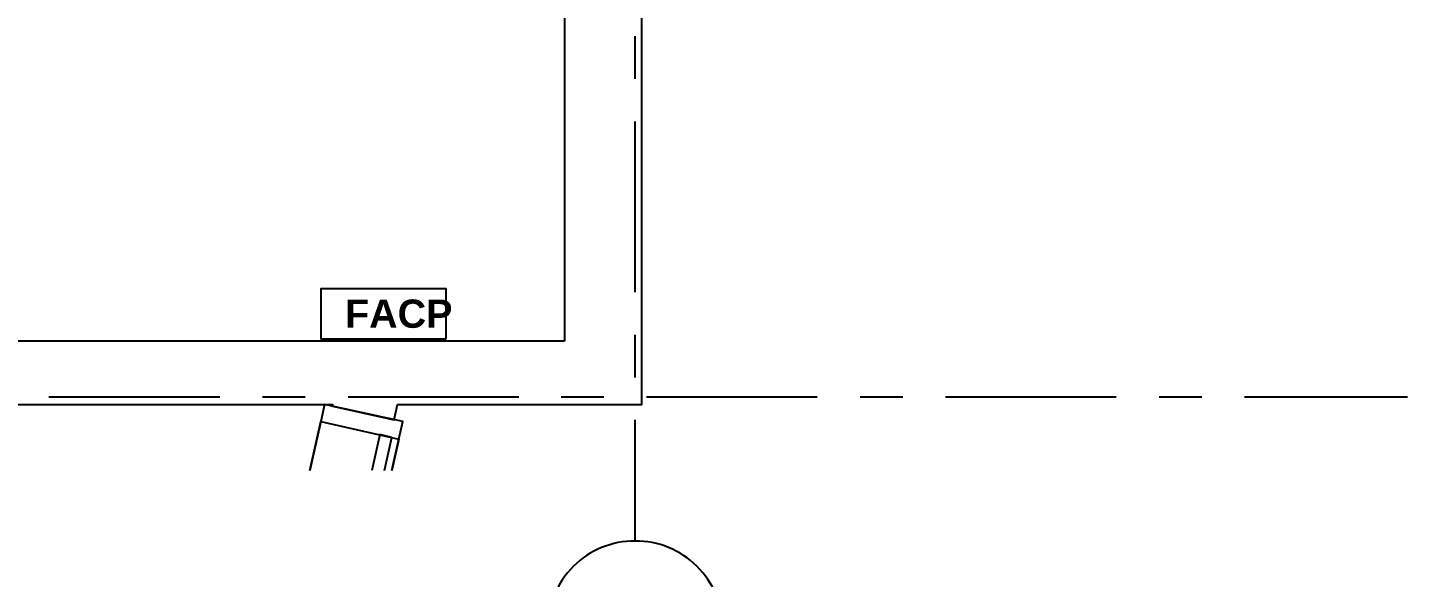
# Model space of a CAD drawing. Header units: inches. Extents: x -1841 to -80, y -100 to 1021.
# Drawn here: x -1218.2 to -1017.8, y 606.2 to 686.1 of the extents above; entities that cross this region are included whole.
import ezdxf

# ---------------------------------------------------------------- set-up
doc = ezdxf.new("R2010")
doc.units = ezdxf.units.IN
doc.header["$MEASUREMENT"] = 0
doc.layers.add('PDF_Geometry', color=7, linetype='Continuous', true_color=0x777777)
doc.layers.add('PDF_Text', color=7, linetype='Continuous')
doc.styles.add('PDF ArialRoundedMT Bold', font='arialbd.ttf')

msp = doc.modelspace()

# ---------------------------------------------------------------- linework, layer by layer
at = {"layer": 'PDF_Geometry', "color": 7, "lineweight": 25}
for points in [[(-1140.23, 640.57), (-1171.83, 640.57), (-1371.86, 640.57), (-1371.86, 631.39), (-1173.9, 631.39), (-1173.9, 631.14), (-1164.96, 629.15), (-1164.47, 631.39), (-1128.98, 631.39), (-1128.98, 640.57), (-1128.98, 736.28), (-1140.23, 736.28)], [(-1157.44, 640.86), (-1175.55, 640.86), (-1175.55, 648.25), (-1157.44, 648.25)], [(-1175.06, 631.39), (-1175.63, 628.91), (-1164.3, 626.34), (-1163.72, 628.91)], [(-1165.29, 621.79), (-1164.3, 626.34)]]:
    msp.add_lwpolyline(points, close=True, dxfattribs=at)
for points in [[(-1129.97, 678.71), (-1129.97, 684.91)], [(-1129.97, 647.68), (-1129.97, 672.5)], [(-1129.97, 635.28), (-1129.97, 641.48)], [(-1215.09, 632.46), (-1190.28, 632.46)], [(-1184.07, 632.46), (-1177.87, 632.46)], [(-1171.66, 632.46), (-1146.85, 632.46)], [(-1140.72, 632.46), (-1134.52, 632.46)], [(-1128.32, 632.46), (-1103.5, 632.46)], [(-1097.29, 632.46), (-1091.09, 632.46)], [(-1084.88, 632.46), (-1060.07, 632.46)], [(-1053.86, 632.46), (-1047.66, 632.46)], [(-1041.45, 632.46), (-1017.79, 632.46)], [(-1177.21, 621.79), (-1175.63, 628.91), (-1177.21, 621.79)], [(-1129.97, 611.45), (-1129.97, 629.15)], [(-1166.37, 621.79), (-1165.29, 626.59), (-1167.03, 627), (-1168.19, 621.79)]]:
    msp.add_lwpolyline(points, dxfattribs=at)
msp.add_lwpolyline([(-1129.97, 611.53, 0.416667), (-1142.63, 598.88, 0.415306), (-1129.97, 586.14, 0.413961), (-1117.23, 598.88, 0.415306)], format="xyb", close=True, dxfattribs=at)

# ---------------------------------------------------------------- texts
at = {"layer": 'PDF_Text', "color": 7, "lineweight": 25, "insert": (-1172.1, 644.54), "char_height": 4.106, "attachment_point": 4, "style": 'PDF ArialRoundedMT Bold'}
msp.add_mtext('FACP', dxfattribs=at)

doc.saveas('drawing.dxf')
